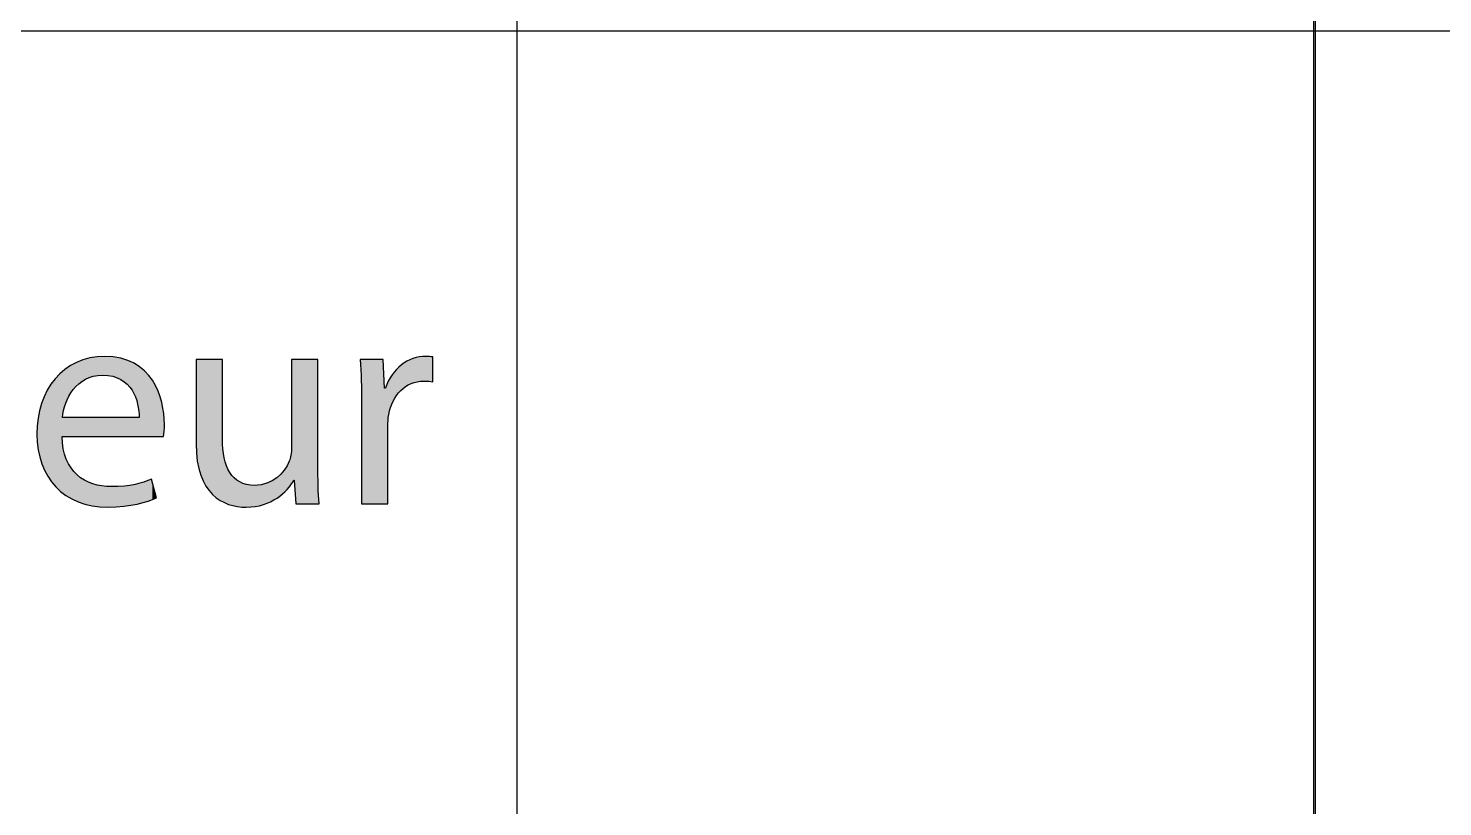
# Model space of a CAD drawing. Extents: x 0 to 360, y -268 to 0.
# Drawn here: x 25.05 to 39.26, y -155.84 to -148.03 of the extents above; entities that cross this region are included whole.
import ezdxf

# ---------------------------------------------------------------- set-up
doc = ezdxf.new("R2010")
doc.units = 0
doc.layers.add('LAYER_1', color=7, linetype='CONTINUOUS')

# ---------------------------------------------------------------- blocks, each defined once
blk = doc.blocks.new('*U71')
at = {"layer": 'LAYER_1', "color": 250}
for points in [[(25.492, -151.673), (25.483, -151.409), (25.492, -151.405)], [(25.506, -151.653), (25.492, -151.405), (25.506, -151.397)], [(25.532, -151.623), (25.506, -151.397), (25.532, -151.383)], [(25.538, -151.617), (25.532, -151.383), (25.538, -151.38)], [(25.545, -151.611), (25.538, -151.38), (25.545, -151.377)], [(25.556, -151.6), (25.545, -151.377), (25.556, -151.373)], [(25.56, -151.596), (25.556, -151.373), (25.56, -151.371)], [(25.592, -151.571), (25.56, -151.371), (25.592, -151.358)], [(25.603, -151.565), (25.592, -151.358), (25.603, -151.354)], [(25.618, -151.555), (25.603, -151.354), (25.618, -151.35)], [(25.624, -151.552), (25.618, -151.35), (25.624, -151.348)], [(25.627, -151.55), (25.624, -151.348), (25.627, -151.347)], [(25.666, -151.533), (25.627, -151.347), (25.666, -151.337)], [(25.672, -151.531), (25.666, -151.337), (25.672, -151.335)], [(25.697, -151.523), (25.672, -151.335), (25.697, -151.331)], [(25.702, -151.522), (25.697, -151.331), (25.702, -151.33)], [(25.707, -151.52), (25.702, -151.33), (25.707, -151.33)], [(25.745, -151.513), (25.707, -151.33), (25.745, -151.324)], [(25.753, -151.512), (25.745, -151.324), (25.753, -151.323)], [(25.774, -151.511), (25.753, -151.323), (25.774, -151.322)], [(25.794, -151.51), (25.774, -151.322), (25.794, -151.321)], [(25.802, -151.509), (25.794, -151.321), (25.802, -151.321)], [(25.823, -151.51), (25.802, -151.321), (25.823, -151.32)], [(25.802, -151.509), (25.802, -151.321), (25.823, -151.51)], [(25.823, -151.51), (25.823, -151.32), (25.855, -151.512)], [(25.855, -151.512), (25.855, -151.321), (25.855, -151.512)], [(25.855, -151.512), (25.855, -151.321), (25.891, -151.519)], [(25.891, -151.519), (25.891, -151.323), (25.903, -151.521)], [(25.903, -151.521), (25.903, -151.324), (25.908, -151.522)], [(25.908, -151.522), (25.908, -151.324), (25.946, -151.534)], [(25.946, -151.534), (25.946, -151.331), (25.984, -151.553)], [(25.984, -151.553), (25.984, -151.338), (25.985, -151.553)], [(25.985, -151.553), (25.985, -151.338), (26.016, -151.573)], [(26.016, -151.573), (26.016, -151.347), (26.018, -151.575)], [(26.018, -151.575), (26.018, -151.348), (26.02, -151.576)], [(26.02, -151.576), (26.02, -151.349), (26.048, -151.6)], [(26.048, -151.6), (26.048, -151.358), (26.055, -151.607)], [(26.055, -151.607), (26.055, -151.36), (26.075, -151.629)], [(26.075, -151.629), (26.075, -151.369), (26.097, -151.66)], [(26.097, -151.66), (26.097, -151.379), (26.116, -151.693)], [(26.116, -151.693), (26.116, -151.388), (26.117, -151.697)], [(26.117, -151.697), (26.117, -151.389), (26.127, -151.719)], [(26.127, -151.719), (26.127, -151.395), (26.131, -151.728)], [(26.131, -151.728), (26.131, -151.397), (26.15, -151.789)], [(25.324, -152.622), (25.288, -151.593), (25.324, -151.546)], [(25.331, -152.631), (25.324, -151.546), (25.331, -151.538)], [(25.324, -152.622), (25.324, -151.546), (25.331, -152.631)], [(25.37, -152.668), (25.331, -151.538), (25.37, -151.496)], [(25.331, -152.631), (25.331, -151.538), (25.37, -152.668)], [(25.38, -152.677), (25.37, -151.496), (25.38, -151.487)], [(25.37, -152.668), (25.37, -151.496), (25.38, -152.677)], [(25.394, -152.687), (25.38, -151.487), (25.394, -151.475)], [(25.38, -152.677), (25.38, -151.487), (25.394, -152.687)], [(25.397, -152.124), (25.394, -151.475), (25.397, -151.472)], [(25.406, -151.882), (25.397, -151.472), (25.406, -151.464)], [(25.409, -151.864), (25.406, -151.464), (25.409, -151.462)], [(25.421, -151.823), (25.409, -151.462), (25.421, -151.451)], [(25.431, -151.791), (25.421, -151.451), (25.431, -151.444)], [(25.433, -151.786), (25.431, -151.444), (25.433, -151.443)], [(25.437, -151.779), (25.433, -151.443), (25.437, -151.441)], [(25.463, -151.72), (25.437, -151.441), (25.463, -151.422)], [(25.477, -151.695), (25.463, -151.422), (25.477, -151.412)], [(25.483, -151.686), (25.477, -151.412), (25.483, -151.409)], [(25.483, -151.685), (25.483, -151.409), (25.483, -151.409)], [(26.15, -151.789), (26.15, -151.409), (26.153, -151.799)], [(26.153, -151.799), (26.153, -151.411), (26.165, -151.869)], [(26.165, -151.869), (26.165, -151.419), (26.167, -151.935)], [(25.246, -152.517), (25.217, -151.719), (25.246, -151.661)], [(25.25, -152.524), (25.246, -151.661), (25.25, -151.654)], [(25.246, -152.517), (25.246, -151.661), (25.25, -152.524)], [(25.282, -152.572), (25.25, -151.654), (25.282, -151.601)], [(25.25, -152.524), (25.25, -151.654), (25.282, -152.572)], [(25.288, -152.58), (25.282, -151.601), (25.288, -151.593)], [(25.282, -152.572), (25.282, -151.601), (25.288, -152.58)], [(25.288, -152.58), (25.288, -151.593), (25.324, -152.622)], [(25.189, -152.393), (25.169, -151.862), (25.189, -151.793)], [(25.19, -152.399), (25.189, -151.793), (25.19, -151.789)], [(25.189, -152.393), (25.189, -151.793), (25.19, -152.399)], [(25.215, -152.457), (25.19, -151.789), (25.215, -151.725)], [(25.19, -152.399), (25.19, -151.789), (25.215, -152.457)], [(25.217, -152.464), (25.215, -151.725), (25.217, -151.719)], [(25.215, -152.457), (25.215, -151.725), (25.217, -152.464)], [(25.217, -152.464), (25.217, -151.719), (25.246, -152.517)], [(25.154, -152.253), (25.145, -152.018), (25.154, -151.941)], [(25.168, -152.325), (25.154, -151.938), (25.168, -151.865)], [(25.154, -152.257), (25.154, -151.941), (25.154, -151.938)], [(25.154, -152.257), (25.154, -151.938), (25.168, -152.325)], [(25.154, -152.253), (25.154, -151.941), (25.154, -152.257)], [(25.169, -152.33), (25.168, -151.865), (25.169, -151.862)], [(25.168, -152.325), (25.168, -151.865), (25.169, -152.33)], [(25.169, -152.33), (25.169, -151.862), (25.189, -152.393)], [(25.145, -152.177), (25.142, -152.1), (25.145, -152.019)], [(25.145, -152.18), (25.145, -152.019), (25.145, -152.018)], [(25.145, -152.18), (25.145, -152.018), (25.154, -152.253)], [(25.145, -152.177), (25.145, -152.019), (25.145, -152.18)], [(25.394, -152.687), (25.394, -152.124), (25.397, -152.69)], [(25.397, -152.69), (25.397, -152.154), (25.406, -152.697)], [(25.406, -152.697), (25.406, -152.248), (25.409, -152.699)], [(25.409, -152.699), (25.409, -152.259), (25.421, -152.708)], [(25.421, -152.708), (25.421, -152.301), (25.431, -152.715)], [(25.431, -152.715), (25.431, -152.334), (25.433, -152.717)], [(25.433, -152.717), (25.433, -152.342), (25.437, -152.719)], [(25.437, -152.719), (25.437, -152.353), (25.463, -152.735)], [(25.463, -152.735), (25.463, -152.402), (25.477, -152.743)], [(25.477, -152.743), (25.477, -152.429), (25.483, -152.747)], [(25.483, -152.747), (25.483, -152.439), (25.483, -152.747)], [(25.483, -152.747), (25.483, -152.44), (25.492, -152.752)], [(25.492, -152.752), (25.492, -152.45), (25.506, -152.758)], [(25.506, -152.758), (25.506, -152.465), (25.532, -152.77)], [(25.532, -152.77), (25.532, -152.495), (25.538, -152.773)], [(25.538, -152.773), (25.538, -152.502), (25.545, -152.776)], [(25.545, -152.776), (25.545, -152.51), (25.556, -152.781)], [(25.556, -152.781), (25.556, -152.517), (25.56, -152.783)], [(25.56, -152.783), (25.56, -152.521), (25.592, -152.793)], [(25.592, -152.793), (25.592, -152.544), (25.603, -152.797)], [(25.603, -152.797), (25.603, -152.551), (25.618, -152.802)], [(25.618, -152.802), (25.618, -152.562), (25.624, -152.804)], [(25.624, -152.804), (25.624, -152.565), (25.627, -152.805)], [(25.627, -152.805), (25.627, -152.566), (25.666, -152.814)], [(25.666, -152.814), (25.666, -152.583), (25.672, -152.815)], [(25.672, -152.815), (25.672, -152.586), (25.697, -152.821)], [(25.697, -152.821), (25.697, -152.597), (25.702, -152.821)], [(25.702, -152.821), (25.702, -152.599), (25.707, -152.822)], [(25.707, -152.822), (25.707, -152.6), (25.745, -152.827)], [(25.745, -152.827), (25.745, -152.609), (25.753, -152.828)], [(25.753, -152.828), (25.753, -152.611), (25.774, -152.831)], [(25.774, -152.831), (25.774, -152.616), (25.794, -152.832)], [(25.794, -152.832), (25.794, -152.621), (25.802, -152.832)], [(25.802, -152.832), (25.802, -152.621), (25.823, -152.833)], [(25.823, -152.833), (25.823, -152.623), (25.855, -152.834)], [(25.855, -152.834), (25.855, -152.625), (25.855, -152.834)], [(25.903, -152.832), (25.891, -152.628), (25.903, -152.627)], [(25.908, -152.831), (25.903, -152.627), (25.908, -152.627)], [(25.946, -152.829), (25.908, -152.627), (25.946, -152.625)], [(25.984, -152.827), (25.946, -152.625), (25.984, -152.623)], [(25.985, -152.827), (25.984, -152.623), (25.985, -152.623)], [(26.016, -152.826), (25.985, -152.623), (26.016, -152.622)], [(26.018, -152.825), (26.016, -152.622), (26.018, -152.622)], [(26.02, -152.825), (26.018, -152.622), (26.02, -152.622)], [(26.048, -152.82), (26.02, -152.622), (26.048, -152.618)], [(26.055, -152.819), (26.048, -152.618), (26.055, -152.617)], [(26.075, -152.816), (26.055, -152.617), (26.075, -152.614)], [(26.097, -152.812), (26.075, -152.614), (26.097, -152.61)], [(26.116, -152.809), (26.097, -152.61), (26.116, -152.607)], [(26.117, -152.809), (26.116, -152.607), (26.117, -152.607)], [(26.127, -152.807), (26.117, -152.607), (26.127, -152.606)], [(26.131, -152.807), (26.127, -152.606), (26.131, -152.605)], [(26.15, -152.804), (26.131, -152.605), (26.15, -152.6)], [(26.153, -152.803), (26.15, -152.6), (26.153, -152.599)], [(26.165, -152.799), (26.153, -152.599), (26.165, -152.596)], [(26.167, -152.799), (26.165, -152.596), (26.167, -152.595)], [(26.173, -152.797), (26.167, -152.595), (26.173, -152.594)], [(26.216, -152.785), (26.173, -152.594), (26.216, -152.582)], [(26.222, -152.784), (26.216, -152.582), (26.222, -152.58)], [(26.259, -152.774), (26.222, -152.58), (26.259, -152.566)], [(26.264, -152.771), (26.259, -152.566), (26.264, -152.564)], [(26.293, -152.76), (26.264, -152.564), (26.293, -152.552)]]:
    blk.add_solid(points, dxfattribs=at)
at = {"layer": 'LAYER_1', "color": 250, "extrusion": (0, 0, -1)}
for points in [[(-25.492, -151.673), (-25.492, -151.405), (-25.506, -151.653)], [(-25.506, -151.653), (-25.506, -151.397), (-25.532, -151.623)], [(-25.532, -151.623), (-25.532, -151.383), (-25.538, -151.617)], [(-25.538, -151.617), (-25.538, -151.38), (-25.545, -151.611)], [(-25.545, -151.611), (-25.545, -151.377), (-25.556, -151.6)], [(-25.556, -151.6), (-25.556, -151.373), (-25.56, -151.596)], [(-25.56, -151.596), (-25.56, -151.371), (-25.592, -151.571)], [(-25.592, -151.571), (-25.592, -151.358), (-25.603, -151.565)], [(-25.603, -151.565), (-25.603, -151.354), (-25.618, -151.555)], [(-25.618, -151.555), (-25.618, -151.35), (-25.624, -151.552)], [(-25.624, -151.552), (-25.624, -151.348), (-25.627, -151.55)], [(-25.627, -151.55), (-25.627, -151.347), (-25.666, -151.533)], [(-25.666, -151.533), (-25.666, -151.337), (-25.672, -151.531)], [(-25.672, -151.531), (-25.672, -151.335), (-25.697, -151.523)], [(-25.697, -151.523), (-25.697, -151.331), (-25.702, -151.522)], [(-25.702, -151.522), (-25.702, -151.33), (-25.707, -151.52)], [(-25.707, -151.52), (-25.707, -151.33), (-25.745, -151.513)], [(-25.745, -151.513), (-25.745, -151.324), (-25.753, -151.512)], [(-25.753, -151.512), (-25.753, -151.323), (-25.774, -151.511)], [(-25.774, -151.511), (-25.774, -151.322), (-25.794, -151.51)], [(-25.794, -151.51), (-25.794, -151.321), (-25.802, -151.509)], [(-25.855, -151.512), (-25.823, -151.32), (-25.855, -151.321)], [(-25.855, -151.512), (-25.855, -151.321), (-25.855, -151.321)], [(-25.891, -151.519), (-25.855, -151.321), (-25.891, -151.323)], [(-25.903, -151.521), (-25.891, -151.323), (-25.903, -151.324)], [(-25.908, -151.522), (-25.903, -151.324), (-25.908, -151.324)], [(-25.946, -151.534), (-25.908, -151.324), (-25.946, -151.331)], [(-25.984, -151.553), (-25.946, -151.331), (-25.984, -151.338)], [(-25.985, -151.553), (-25.984, -151.338), (-25.985, -151.338)], [(-26.016, -151.573), (-25.985, -151.338), (-26.016, -151.347)], [(-26.018, -151.575), (-26.016, -151.347), (-26.018, -151.348)], [(-26.02, -151.576), (-26.018, -151.348), (-26.02, -151.349)], [(-26.048, -151.6), (-26.02, -151.349), (-26.048, -151.358)], [(-26.055, -151.607), (-26.048, -151.358), (-26.055, -151.36)], [(-26.075, -151.629), (-26.055, -151.36), (-26.075, -151.369)], [(-26.097, -151.66), (-26.075, -151.369), (-26.097, -151.379)], [(-26.116, -151.693), (-26.097, -151.379), (-26.116, -151.388)], [(-26.117, -151.697), (-26.116, -151.388), (-26.117, -151.389)], [(-26.127, -151.719), (-26.117, -151.389), (-26.127, -151.395)], [(-26.131, -151.728), (-26.127, -151.395), (-26.131, -151.397)], [(-26.15, -151.789), (-26.131, -151.397), (-26.15, -151.409)], [(-25.394, -152.124), (-25.394, -151.475), (-25.397, -152.124)], [(-25.397, -151.935), (-25.397, -151.472), (-25.406, -151.882)], [(-25.406, -151.882), (-25.406, -151.464), (-25.409, -151.864)], [(-25.409, -151.864), (-25.409, -151.462), (-25.421, -151.823)], [(-25.421, -151.823), (-25.421, -151.451), (-25.431, -151.791)], [(-25.431, -151.791), (-25.431, -151.444), (-25.433, -151.786)], [(-25.433, -151.786), (-25.433, -151.443), (-25.437, -151.779)], [(-25.437, -151.779), (-25.437, -151.441), (-25.463, -151.72)], [(-25.463, -151.72), (-25.463, -151.422), (-25.477, -151.695)], [(-25.477, -151.695), (-25.477, -151.412), (-25.483, -151.686)], [(-25.483, -151.686), (-25.483, -151.409), (-25.483, -151.685)], [(-25.483, -151.685), (-25.483, -151.409), (-25.492, -151.673)], [(-26.153, -151.799), (-26.15, -151.409), (-26.153, -151.411)], [(-26.165, -151.869), (-26.153, -151.411), (-26.165, -151.419)], [(-26.167, -151.935), (-26.165, -151.419), (-26.167, -151.42)], [(-26.167, -152.124), (-26.167, -151.42), (-26.173, -152.124)], [(-26.173, -152.124), (-26.167, -151.42), (-26.173, -151.424)], [(-26.173, -152.124), (-26.173, -151.424), (-26.216, -152.124)], [(-26.216, -152.124), (-26.173, -151.424), (-26.216, -151.46)], [(-26.216, -152.124), (-26.216, -151.46), (-26.222, -152.124)], [(-26.222, -152.124), (-26.216, -151.46), (-26.222, -151.465)], [(-26.222, -152.124), (-26.222, -151.465), (-26.259, -152.124)], [(-26.259, -152.124), (-26.222, -151.465), (-26.259, -151.504)], [(-26.259, -152.124), (-26.259, -151.504), (-26.264, -152.124)], [(-26.264, -152.124), (-26.259, -151.504), (-26.264, -151.51)], [(-26.264, -152.124), (-26.264, -151.51), (-26.293, -152.124)], [(-26.293, -152.124), (-26.264, -151.51), (-26.293, -151.549)], [(-26.293, -152.124), (-26.293, -151.549), (-26.301, -152.124)], [(-26.301, -152.124), (-26.293, -151.549), (-26.301, -151.56)], [(-26.301, -152.124), (-26.301, -151.56), (-26.341, -152.124)], [(-26.341, -152.124), (-26.301, -151.56), (-26.341, -151.636)], [(-26.341, -152.124), (-26.341, -151.636), (-26.358, -152.124)], [(-26.358, -152.124), (-26.341, -151.636), (-26.358, -151.668)], [(-26.358, -152.124), (-26.358, -151.668), (-26.395, -152.124)], [(-26.395, -152.124), (-26.358, -151.668), (-26.395, -151.782)], [(-26.395, -152.124), (-26.395, -151.782), (-26.413, -152.124)], [(-26.413, -152.124), (-26.395, -151.782), (-26.413, -151.88)], [(-25.397, -152.124), (-25.397, -151.935), (-25.406, -152.124)], [(-25.406, -152.124), (-25.397, -151.935), (-25.406, -151.935)], [(-25.406, -152.124), (-25.406, -151.935), (-25.409, -152.124)], [(-25.409, -152.124), (-25.406, -151.935), (-25.409, -151.935)], [(-25.409, -152.124), (-25.409, -151.935), (-25.421, -152.124)], [(-25.421, -152.124), (-25.409, -151.935), (-25.421, -151.935)], [(-25.421, -152.124), (-25.421, -151.935), (-25.431, -152.124)], [(-25.431, -152.124), (-25.421, -151.935), (-25.431, -151.935)], [(-25.431, -152.124), (-25.431, -151.935), (-25.433, -152.124)], [(-25.433, -152.124), (-25.431, -151.935), (-25.433, -151.935)], [(-25.433, -152.124), (-25.433, -151.935), (-25.437, -152.124)], [(-25.437, -152.124), (-25.433, -151.935), (-25.437, -151.935)], [(-25.437, -152.124), (-25.437, -151.935), (-25.463, -152.124)], [(-25.463, -152.124), (-25.437, -151.935), (-25.463, -151.935)], [(-25.463, -152.124), (-25.463, -151.935), (-25.477, -152.124)], [(-25.477, -152.124), (-25.463, -151.935), (-25.477, -151.935)], [(-25.477, -152.124), (-25.477, -151.935), (-25.483, -152.124)], [(-25.483, -152.124), (-25.477, -151.935), (-25.483, -151.935)], [(-25.483, -152.124), (-25.483, -151.935), (-25.483, -152.124)], [(-25.483, -152.124), (-25.483, -151.935), (-25.483, -151.935)], [(-25.483, -152.124), (-25.483, -151.935), (-25.492, -152.124)], [(-25.492, -152.124), (-25.483, -151.935), (-25.492, -151.935)], [(-25.492, -152.124), (-25.492, -151.935), (-25.506, -152.124)], [(-25.506, -152.124), (-25.492, -151.935), (-25.506, -151.935)], [(-25.506, -152.124), (-25.506, -151.935), (-25.532, -152.124)], [(-25.532, -152.124), (-25.506, -151.935), (-25.532, -151.935)], [(-25.532, -152.124), (-25.532, -151.935), (-25.538, -152.124)], [(-25.538, -152.124), (-25.532, -151.935), (-25.538, -151.935)], [(-25.538, -152.124), (-25.538, -151.935), (-25.545, -152.124)], [(-25.545, -152.124), (-25.538, -151.935), (-25.545, -151.935)], [(-25.545, -152.124), (-25.545, -151.935), (-25.556, -152.124)], [(-25.556, -152.124), (-25.545, -151.935), (-25.556, -151.935)], [(-25.556, -152.124), (-25.556, -151.935), (-25.56, -152.124)], [(-25.56, -152.124), (-25.556, -151.935), (-25.56, -151.935)], [(-25.56, -152.124), (-25.56, -151.935), (-25.592, -152.124)], [(-25.592, -152.124), (-25.56, -151.935), (-25.592, -151.935)], [(-25.592, -152.124), (-25.592, -151.935), (-25.603, -152.124)], [(-25.603, -152.124), (-25.592, -151.935), (-25.603, -151.935)], [(-25.603, -152.124), (-25.603, -151.935), (-25.618, -152.124)], [(-25.618, -152.124), (-25.603, -151.935), (-25.618, -151.935)], [(-25.618, -152.124), (-25.618, -151.935), (-25.624, -152.124)], [(-25.624, -152.124), (-25.618, -151.935), (-25.624, -151.935)], [(-25.624, -152.124), (-25.624, -151.935), (-25.627, -152.124)], [(-25.627, -152.124), (-25.624, -151.935), (-25.627, -151.935)], [(-25.627, -152.124), (-25.627, -151.935), (-25.666, -152.124)], [(-25.666, -152.124), (-25.627, -151.935), (-25.666, -151.935)], [(-25.666, -152.124), (-25.666, -151.935), (-25.672, -152.124)], [(-25.672, -152.124), (-25.666, -151.935), (-25.672, -151.935)], [(-25.672, -152.124), (-25.672, -151.935), (-25.697, -152.124)], [(-25.697, -152.124), (-25.672, -151.935), (-25.697, -151.935)], [(-25.697, -152.124), (-25.697, -151.935), (-25.702, -152.124)], [(-25.702, -152.124), (-25.697, -151.935), (-25.702, -151.935)], [(-25.702, -152.124), (-25.702, -151.935), (-25.707, -152.124)], [(-25.707, -152.124), (-25.702, -151.935), (-25.707, -151.935)], [(-25.707, -152.124), (-25.707, -151.935), (-25.745, -152.124)], [(-25.745, -152.124), (-25.707, -151.935), (-25.745, -151.935)], [(-25.745, -152.124), (-25.745, -151.935), (-25.753, -152.124)], [(-25.753, -152.124), (-25.745, -151.935), (-25.753, -151.935)], [(-25.753, -152.124), (-25.753, -151.935), (-25.774, -152.124)], [(-25.774, -152.124), (-25.753, -151.935), (-25.774, -151.935)], [(-25.774, -152.124), (-25.774, -151.935), (-25.794, -152.124)], [(-25.794, -152.124), (-25.774, -151.935), (-25.794, -151.935)], [(-25.794, -152.124), (-25.794, -151.935), (-25.802, -152.124)], [(-25.802, -152.124), (-25.794, -151.935), (-25.802, -151.935)], [(-25.802, -152.124), (-25.802, -151.935), (-25.823, -152.124)], [(-25.823, -152.124), (-25.802, -151.935), (-25.823, -151.935)], [(-25.823, -152.124), (-25.823, -151.935), (-25.855, -152.124)], [(-25.855, -152.124), (-25.823, -151.935), (-25.855, -151.935)], [(-25.855, -152.124), (-25.855, -151.935), (-25.855, -152.124)], [(-25.855, -152.124), (-25.855, -151.935), (-25.855, -151.935)], [(-25.855, -152.124), (-25.855, -151.935), (-25.891, -152.124)], [(-25.891, -152.124), (-25.855, -151.935), (-25.891, -151.935)], [(-25.891, -152.124), (-25.891, -151.935), (-25.903, -152.124)], [(-25.903, -152.124), (-25.891, -151.935), (-25.903, -151.935)], [(-25.903, -152.124), (-25.903, -151.935), (-25.908, -152.124)], [(-25.908, -152.124), (-25.903, -151.935), (-25.908, -151.935)], [(-25.908, -152.124), (-25.908, -151.935), (-25.946, -152.124)], [(-25.946, -152.124), (-25.908, -151.935), (-25.946, -151.935)], [(-25.946, -152.124), (-25.946, -151.935), (-25.984, -152.124)], [(-25.984, -152.124), (-25.946, -151.935), (-25.984, -151.935)], [(-25.984, -152.124), (-25.984, -151.935), (-25.985, -152.124)], [(-25.985, -152.124), (-25.984, -151.935), (-25.985, -151.935)], [(-25.985, -152.124), (-25.985, -151.935), (-26.016, -152.124)], [(-26.016, -152.124), (-25.985, -151.935), (-26.016, -151.935)], [(-26.016, -152.124), (-26.016, -151.935), (-26.018, -152.124)], [(-26.018, -152.124), (-26.016, -151.935), (-26.018, -151.935)], [(-26.018, -152.124), (-26.018, -151.935), (-26.02, -152.124)], [(-26.02, -152.124), (-26.018, -151.935), (-26.02, -151.935)], [(-26.02, -152.124), (-26.02, -151.935), (-26.048, -152.124)], [(-26.048, -152.124), (-26.02, -151.935), (-26.048, -151.935)], [(-26.048, -152.124), (-26.048, -151.935), (-26.055, -152.124)], [(-26.055, -152.124), (-26.048, -151.935), (-26.055, -151.935)], [(-26.055, -152.124), (-26.055, -151.935), (-26.075, -152.124)], [(-26.075, -152.124), (-26.055, -151.935), (-26.075, -151.935)], [(-26.075, -152.124), (-26.075, -151.935), (-26.097, -152.124)], [(-26.097, -152.124), (-26.075, -151.935), (-26.097, -151.935)], [(-26.097, -152.124), (-26.097, -151.935), (-26.116, -152.124)], [(-26.116, -152.124), (-26.097, -151.935), (-26.116, -151.935)], [(-26.116, -152.124), (-26.116, -151.935), (-26.117, -152.124)], [(-26.117, -152.124), (-26.116, -151.935), (-26.117, -151.935)], [(-26.117, -152.124), (-26.117, -151.935), (-26.127, -152.124)], [(-26.127, -152.124), (-26.117, -151.935), (-26.127, -151.935)], [(-26.127, -152.124), (-26.127, -151.935), (-26.131, -152.124)], [(-26.131, -152.124), (-26.127, -151.935), (-26.131, -151.935)], [(-26.131, -152.124), (-26.131, -151.935), (-26.15, -152.124)], [(-26.15, -152.124), (-26.131, -151.935), (-26.15, -151.935)], [(-26.15, -152.124), (-26.15, -151.935), (-26.153, -152.124)], [(-26.153, -152.124), (-26.15, -151.935), (-26.153, -151.935)], [(-26.153, -152.124), (-26.153, -151.935), (-26.165, -152.124)], [(-26.165, -152.124), (-26.153, -151.935), (-26.165, -151.935)], [(-26.165, -152.124), (-26.165, -151.935), (-26.167, -152.124)], [(-26.167, -152.124), (-26.165, -151.935), (-26.167, -151.935)], [(-26.413, -152.124), (-26.413, -151.88), (-26.416, -152.086)], [(-26.416, -152.086), (-26.413, -151.88), (-26.416, -151.895)], [(-26.416, -152.086), (-26.416, -151.895), (-26.422, -152.001)], [(-25.397, -152.69), (-25.394, -152.124), (-25.397, -152.154)], [(-25.406, -152.697), (-25.397, -152.154), (-25.406, -152.248)], [(-25.409, -152.699), (-25.406, -152.248), (-25.409, -152.259)], [(-25.421, -152.708), (-25.409, -152.259), (-25.421, -152.301)], [(-25.431, -152.715), (-25.421, -152.301), (-25.431, -152.334)], [(-25.433, -152.717), (-25.431, -152.334), (-25.433, -152.342)], [(-25.437, -152.719), (-25.433, -152.342), (-25.437, -152.353)], [(-25.463, -152.735), (-25.437, -152.353), (-25.463, -152.402)], [(-25.477, -152.743), (-25.463, -152.402), (-25.477, -152.429)], [(-25.483, -152.747), (-25.477, -152.429), (-25.483, -152.439)], [(-25.483, -152.747), (-25.483, -152.439), (-25.483, -152.44)], [(-25.492, -152.752), (-25.483, -152.44), (-25.492, -152.45)], [(-25.506, -152.758), (-25.492, -152.45), (-25.506, -152.465)], [(-25.532, -152.77), (-25.506, -152.465), (-25.532, -152.495)], [(-25.538, -152.773), (-25.532, -152.495), (-25.538, -152.502)], [(-25.545, -152.776), (-25.538, -152.502), (-25.545, -152.51)], [(-25.556, -152.781), (-25.545, -152.51), (-25.556, -152.517)], [(-25.56, -152.783), (-25.556, -152.517), (-25.56, -152.521)], [(-25.592, -152.793), (-25.56, -152.521), (-25.592, -152.544)], [(-25.603, -152.797), (-25.592, -152.544), (-25.603, -152.551)], [(-25.618, -152.802), (-25.603, -152.551), (-25.618, -152.562)], [(-25.624, -152.804), (-25.618, -152.562), (-25.624, -152.565)], [(-25.627, -152.805), (-25.624, -152.565), (-25.627, -152.566)], [(-25.666, -152.814), (-25.627, -152.566), (-25.666, -152.583)], [(-25.672, -152.815), (-25.666, -152.583), (-25.672, -152.586)], [(-25.697, -152.821), (-25.672, -152.586), (-25.697, -152.597)], [(-25.702, -152.821), (-25.697, -152.597), (-25.702, -152.599)], [(-25.707, -152.822), (-25.702, -152.599), (-25.707, -152.6)], [(-25.745, -152.827), (-25.707, -152.6), (-25.745, -152.609)], [(-25.753, -152.828), (-25.745, -152.609), (-25.753, -152.611)], [(-25.774, -152.831), (-25.753, -152.611), (-25.774, -152.616)], [(-25.794, -152.832), (-25.774, -152.616), (-25.794, -152.621)], [(-25.802, -152.832), (-25.794, -152.621), (-25.802, -152.621)], [(-25.823, -152.833), (-25.802, -152.621), (-25.823, -152.623)], [(-25.855, -152.834), (-25.823, -152.623), (-25.855, -152.625)], [(-25.855, -152.834), (-25.855, -152.625), (-25.855, -152.625)], [(-25.855, -152.834), (-25.855, -152.625), (-25.891, -152.832)], [(-25.891, -152.832), (-25.855, -152.625), (-25.891, -152.628)], [(-25.891, -152.832), (-25.891, -152.628), (-25.903, -152.832)], [(-25.903, -152.832), (-25.903, -152.627), (-25.908, -152.831)], [(-25.908, -152.831), (-25.908, -152.627), (-25.946, -152.829)], [(-25.946, -152.829), (-25.946, -152.625), (-25.984, -152.827)], [(-25.984, -152.827), (-25.984, -152.623), (-25.985, -152.827)], [(-25.985, -152.827), (-25.985, -152.623), (-26.016, -152.826)], [(-26.016, -152.826), (-26.016, -152.622), (-26.018, -152.825)], [(-26.018, -152.825), (-26.018, -152.622), (-26.02, -152.825)], [(-26.02, -152.825), (-26.02, -152.622), (-26.048, -152.82)], [(-26.048, -152.82), (-26.048, -152.618), (-26.055, -152.819)], [(-26.055, -152.819), (-26.055, -152.617), (-26.075, -152.816)], [(-26.075, -152.816), (-26.075, -152.614), (-26.097, -152.812)], [(-26.097, -152.812), (-26.097, -152.61), (-26.116, -152.809)], [(-26.116, -152.809), (-26.116, -152.607), (-26.117, -152.809)], [(-26.117, -152.809), (-26.117, -152.607), (-26.127, -152.807)], [(-26.127, -152.807), (-26.127, -152.606), (-26.131, -152.807)], [(-26.131, -152.807), (-26.131, -152.605), (-26.15, -152.804)], [(-26.15, -152.804), (-26.15, -152.6), (-26.153, -152.803)], [(-26.153, -152.803), (-26.153, -152.599), (-26.165, -152.799)], [(-26.165, -152.799), (-26.165, -152.596), (-26.167, -152.799)], [(-26.167, -152.799), (-26.167, -152.595), (-26.173, -152.797)], [(-26.173, -152.797), (-26.173, -152.594), (-26.216, -152.785)], [(-26.216, -152.785), (-26.216, -152.582), (-26.222, -152.784)], [(-26.222, -152.784), (-26.222, -152.58), (-26.259, -152.774)], [(-26.259, -152.774), (-26.259, -152.566), (-26.264, -152.771)], [(-26.264, -152.771), (-26.264, -152.564), (-26.293, -152.76)], [(-26.293, -152.76), (-26.293, -152.552), (-26.301, -152.757)], [(-26.301, -152.757), (-26.293, -152.552), (-26.301, -152.584)], [(-26.301, -152.757), (-26.301, -152.584), (-26.341, -152.741)]]:
    blk.add_solid(points, dxfattribs=at)
blk = doc.blocks.new('*U72')
at = {"layer": 'LAYER_1', "color": 250}
for points in [[(26.74, -152.198), (26.74, -151.35), (26.743, -152.289)], [(26.743, -152.289), (26.743, -151.35), (26.752, -152.371)], [(26.752, -152.371), (26.752, -151.35), (26.767, -152.445)], [(26.767, -152.445), (26.767, -151.35), (26.786, -152.512)], [(26.786, -152.512), (26.786, -151.35), (26.81, -152.571)], [(26.81, -152.571), (26.81, -151.35), (26.838, -152.622)], [(26.838, -152.622), (26.838, -151.35), (26.87, -152.668)], [(26.87, -152.668), (26.87, -151.35), (26.905, -152.706)], [(26.905, -152.706), (26.905, -151.35), (26.982, -152.767)], [(26.982, -152.767), (26.982, -151.35), (27.004, -152.777)], [(27.726, -152.564), (27.726, -151.35), (27.741, -152.801)], [(27.004, -152.777), (27.004, -152.151), (27.008, -152.779)], [(27.008, -152.779), (27.008, -152.25), (27.021, -152.785)], [(27.699, -152.597), (27.693, -152.311), (27.699, -152.238)], [(27.021, -152.785), (27.021, -152.34), (27.044, -152.796)], [(27.675, -152.629), (27.654, -152.417), (27.675, -152.373)], [(27.691, -152.609), (27.675, -152.373), (27.691, -152.316)], [(27.693, -152.607), (27.691, -152.316), (27.693, -152.311)], [(27.044, -152.796), (27.044, -152.419), (27.066, -152.806)], [(27.066, -152.806), (27.066, -152.465), (27.077, -152.809)], [(27.077, -152.809), (27.077, -152.486), (27.121, -152.82)], [(27.121, -152.82), (27.121, -152.541), (27.154, -152.828)], [(27.55, -152.745), (27.503, -152.57), (27.55, -152.539)], [(27.553, -152.743), (27.55, -152.539), (27.553, -152.537)], [(27.591, -152.714), (27.553, -152.537), (27.591, -152.502)], [(27.608, -152.701), (27.591, -152.502), (27.608, -152.482)], [(27.626, -152.683), (27.608, -152.482), (27.626, -152.461)], [(27.654, -152.656), (27.626, -152.461), (27.654, -152.418)], [(27.654, -152.656), (27.654, -152.418), (27.654, -152.417)], [(27.154, -152.828), (27.154, -152.564), (27.177, -152.829)], [(27.177, -152.829), (27.177, -152.581), (27.241, -152.834)], [(27.333, -152.827), (27.328, -152.615), (27.333, -152.615)], [(27.391, -152.814), (27.333, -152.615), (27.391, -152.61)], [(27.415, -152.809), (27.391, -152.61), (27.415, -152.603)], [(27.45, -152.795), (27.415, -152.603), (27.45, -152.594)], [(27.488, -152.78), (27.45, -152.594), (27.488, -152.577)], [(27.503, -152.771), (27.488, -152.577), (27.503, -152.57)]]:
    blk.add_solid(points, dxfattribs=at)
at = {"layer": 'LAYER_1', "color": 250, "extrusion": (0, 0, -1)}
for points in [[(-26.743, -152.289), (-26.74, -151.35), (-26.743, -151.35)], [(-26.752, -152.371), (-26.743, -151.35), (-26.752, -151.35)], [(-26.767, -152.445), (-26.752, -151.35), (-26.767, -151.35)], [(-26.786, -152.512), (-26.767, -151.35), (-26.786, -151.35)], [(-26.81, -152.571), (-26.786, -151.35), (-26.81, -151.35)], [(-26.838, -152.622), (-26.81, -151.35), (-26.838, -151.35)], [(-26.87, -152.668), (-26.838, -151.35), (-26.87, -151.35)], [(-26.905, -152.706), (-26.87, -151.35), (-26.905, -151.35)], [(-26.982, -152.767), (-26.905, -151.35), (-26.982, -151.35)], [(-27.004, -152.777), (-26.982, -151.35), (-27.004, -151.35)], [(-27.699, -152.597), (-27.699, -151.35), (-27.72, -152.564)], [(-27.72, -152.564), (-27.699, -151.35), (-27.72, -151.35)], [(-27.72, -152.564), (-27.72, -151.35), (-27.726, -152.564)], [(-27.726, -152.564), (-27.72, -151.35), (-27.726, -151.35)], [(-27.741, -152.801), (-27.726, -151.35), (-27.741, -151.35)], [(-27.741, -152.801), (-27.741, -151.35), (-27.963, -152.801)], [(-27.963, -152.801), (-27.741, -151.35), (-27.963, -151.35)], [(-27.008, -152.779), (-27.004, -152.151), (-27.008, -152.25)], [(-27.021, -152.785), (-27.008, -152.25), (-27.021, -152.34)], [(-27.044, -152.796), (-27.021, -152.34), (-27.044, -152.419)], [(-27.675, -152.629), (-27.675, -152.373), (-27.691, -152.609)], [(-27.691, -152.609), (-27.691, -152.316), (-27.693, -152.607)], [(-27.693, -152.607), (-27.693, -152.311), (-27.699, -152.597)], [(-27.066, -152.806), (-27.044, -152.419), (-27.066, -152.465)], [(-27.077, -152.809), (-27.066, -152.465), (-27.077, -152.486)], [(-27.121, -152.82), (-27.077, -152.486), (-27.121, -152.541)], [(-27.154, -152.828), (-27.121, -152.541), (-27.154, -152.564)], [(-27.55, -152.745), (-27.55, -152.539), (-27.553, -152.743)], [(-27.553, -152.743), (-27.553, -152.537), (-27.591, -152.714)], [(-27.591, -152.714), (-27.591, -152.502), (-27.608, -152.701)], [(-27.608, -152.701), (-27.608, -152.482), (-27.626, -152.683)], [(-27.626, -152.683), (-27.626, -152.461), (-27.654, -152.656)], [(-27.654, -152.656), (-27.654, -152.417), (-27.675, -152.629)], [(-27.654, -152.656), (-27.654, -152.418), (-27.654, -152.656)], [(-27.963, -152.801), (-27.963, -152.402), (-27.966, -152.801)], [(-27.966, -152.801), (-27.963, -152.402), (-27.966, -152.616)], [(-27.177, -152.829), (-27.154, -152.564), (-27.177, -152.581)], [(-27.241, -152.834), (-27.177, -152.581), (-27.241, -152.605)], [(-27.241, -152.834), (-27.241, -152.605), (-27.246, -152.834)], [(-27.246, -152.834), (-27.241, -152.605), (-27.246, -152.606)], [(-27.246, -152.834), (-27.246, -152.606), (-27.328, -152.828)], [(-27.328, -152.828), (-27.246, -152.606), (-27.328, -152.615)], [(-27.328, -152.828), (-27.328, -152.615), (-27.333, -152.827)], [(-27.333, -152.827), (-27.333, -152.615), (-27.391, -152.814)], [(-27.391, -152.814), (-27.391, -152.61), (-27.415, -152.809)], [(-27.415, -152.809), (-27.415, -152.603), (-27.45, -152.795)], [(-27.45, -152.795), (-27.45, -152.594), (-27.488, -152.78)], [(-27.488, -152.78), (-27.488, -152.577), (-27.503, -152.771)], [(-27.503, -152.771), (-27.503, -152.57), (-27.55, -152.745)], [(-27.966, -152.801), (-27.966, -152.616), (-27.975, -152.801)]]:
    blk.add_solid(points, dxfattribs=at)
blk = doc.blocks.new('*U73')
at = {"layer": 'LAYER_1', "color": 250, "extrusion": (0, 0, -1)}
for points in [[(-28.399, -151.563), (-28.389, -151.35), (-28.399, -151.35)], [(-28.401, -151.803), (-28.399, -151.35), (-28.401, -151.35)], [(-28.401, -152.801), (-28.401, -151.35), (-28.62, -152.801)], [(-28.62, -152.801), (-28.401, -151.35), (-28.62, -151.35)], [(-28.62, -152.801), (-28.62, -151.35), (-28.632, -152.801)], [(-28.632, -152.801), (-28.62, -151.35), (-28.632, -151.638)], [(-28.844, -151.623), (-28.844, -151.378), (-28.858, -151.616)], [(-28.858, -151.616), (-28.858, -151.369), (-28.899, -151.594)], [(-28.899, -151.594), (-28.899, -151.35), (-28.917, -151.588)], [(-28.917, -151.588), (-28.917, -151.342), (-28.961, -151.576)], [(-28.961, -151.576), (-28.961, -151.33), (-28.98, -151.574)], [(-28.98, -151.574), (-28.98, -151.325), (-29.028, -151.569)], [(-29.118, -151.575), (-29.046, -151.32), (-29.118, -151.326)], [(-28.692, -151.834), (-28.692, -151.532), (-28.707, -151.796)], [(-28.707, -151.796), (-28.707, -151.506), (-28.719, -151.769)], [(-28.719, -151.769), (-28.719, -151.492), (-28.752, -151.714)], [(-28.752, -151.714), (-28.752, -151.452), (-28.753, -151.712)], [(-28.753, -151.712), (-28.753, -151.45), (-28.795, -151.663)], [(-28.795, -151.663), (-28.795, -151.412), (-28.802, -151.657)], [(-28.802, -151.657), (-28.802, -151.406), (-28.844, -151.623)], [(-28.632, -152.801), (-28.632, -151.638), (-28.641, -152.801)], [(-28.641, -152.801), (-28.632, -151.638), (-28.641, -151.638)], [(-28.641, -152.801), (-28.641, -151.638), (-28.665, -152.801)], [(-28.665, -152.027), (-28.665, -151.581), (-28.67, -151.958)], [(-28.67, -151.958), (-28.67, -151.568), (-28.674, -151.905)], [(-28.674, -151.905), (-28.674, -151.562), (-28.692, -151.834)]]:
    blk.add_solid(points, dxfattribs=at)
at = {"layer": 'LAYER_1', "color": 250}
for points in [[(28.399, -151.563), (28.399, -151.35), (28.401, -151.803)], [(28.844, -151.623), (28.802, -151.406), (28.844, -151.378)], [(28.858, -151.616), (28.844, -151.378), (28.858, -151.369)], [(28.899, -151.594), (28.858, -151.369), (28.899, -151.35)], [(28.917, -151.588), (28.899, -151.35), (28.917, -151.342)], [(28.961, -151.576), (28.917, -151.342), (28.961, -151.33)], [(28.98, -151.574), (28.961, -151.33), (28.98, -151.325)], [(29.028, -151.569), (28.98, -151.325), (29.028, -151.321)], [(29.046, -151.57), (29.028, -151.321), (29.046, -151.32)], [(29.028, -151.569), (29.028, -151.321), (29.046, -151.57)], [(29.046, -151.57), (29.046, -151.32), (29.118, -151.575)], [(28.692, -151.834), (28.674, -151.562), (28.692, -151.532)], [(28.707, -151.796), (28.692, -151.532), (28.707, -151.506)], [(28.719, -151.769), (28.707, -151.506), (28.719, -151.492)], [(28.752, -151.714), (28.719, -151.492), (28.752, -151.452)], [(28.753, -151.712), (28.752, -151.452), (28.753, -151.45)], [(28.795, -151.663), (28.753, -151.45), (28.795, -151.412)], [(28.802, -151.657), (28.795, -151.412), (28.802, -151.406)], [(28.665, -152.801), (28.641, -151.638), (28.665, -151.581)], [(28.67, -151.958), (28.665, -151.581), (28.67, -151.568)], [(28.674, -151.905), (28.67, -151.568), (28.674, -151.562)]]:
    blk.add_solid(points, dxfattribs=at)
blk = doc.blocks.new('BLOCK_5')
at = {"layer": 'LAYER_1'}
for points, knots in [([(25.394, -152.124), (25.4, -152.481), (25.625, -152.628), (25.891, -152.628), (26.08, -152.628), (26.197, -152.594), (26.293, -152.552), (26.293, -152.552), (26.341, -152.741), (26.341, -152.741), (26.248, -152.783), (26.086, -152.834), (25.855, -152.834), (25.409, -152.834), (25.142, -152.537), (25.142, -152.1), (25.142, -151.662), (25.4, -151.32), (25.823, -151.32), (26.299, -151.32), (26.422, -151.734), (26.422, -152.001), (26.422, -152.055), (26.419, -152.094), (26.413, -152.124), (26.413, -152.124), (25.394, -152.124), (25.394, -152.124)], [0, 0, 0, 0, 1, 1, 1, 2, 2, 2, 3, 3, 3, 4, 4, 4, 5, 5, 5, 6, 6, 6, 7, 7, 7, 8, 8, 8, 9, 9, 9, 9]), ([(27.963, -152.402), (27.963, -152.555), (27.966, -152.687), (27.975, -152.801), (27.975, -152.801), (27.741, -152.801), (27.741, -152.801), (27.741, -152.801), (27.726, -152.564), (27.726, -152.564), (27.726, -152.564), (27.72, -152.564), (27.72, -152.564), (27.654, -152.681), (27.499, -152.834), (27.241, -152.834), (27.013, -152.834), (26.74, -152.705), (26.74, -152.198), (26.74, -152.198), (26.74, -151.35), (26.74, -151.35), (26.74, -151.35), (27.004, -151.35), (27.004, -151.35), (27.004, -151.35), (27.004, -152.151), (27.004, -152.151), (27.004, -152.426), (27.091, -152.615), (27.328, -152.615), (27.505, -152.615), (27.628, -152.493), (27.675, -152.373), (27.69, -152.337), (27.699, -152.289), (27.699, -152.238), (27.699, -152.238), (27.699, -151.35), (27.699, -151.35), (27.699, -151.35), (27.963, -151.35), (27.963, -151.35), (27.963, -151.35), (27.963, -152.402), (27.963, -152.402)], [0, 0, 0, 0, 1, 1, 1, 2, 2, 2, 3, 3, 3, 4, 4, 4, 5, 5, 5, 6, 6, 6, 7, 7, 7, 8, 8, 8, 9, 9, 9, 10, 10, 10, 11, 11, 11, 12, 12, 12, 13, 13, 13, 14, 14, 14, 15, 15, 15, 15]), ([(28.401, -151.803), (28.401, -151.632), (28.398, -151.485), (28.389, -151.35), (28.389, -151.35), (28.62, -151.35), (28.62, -151.35), (28.62, -151.35), (28.632, -151.638), (28.632, -151.638), (28.632, -151.638), (28.641, -151.638), (28.641, -151.638), (28.707, -151.443), (28.869, -151.32), (29.046, -151.32), (29.073, -151.32), (29.094, -151.323), (29.118, -151.326), (29.118, -151.326), (29.118, -151.575), (29.118, -151.575), (29.091, -151.569), (29.064, -151.569), (29.028, -151.569), (28.842, -151.569), (28.71, -151.707), (28.674, -151.905), (28.668, -151.941), (28.665, -151.986), (28.665, -152.027), (28.665, -152.027), (28.665, -152.801), (28.665, -152.801), (28.665, -152.801), (28.401, -152.801), (28.401, -152.801), (28.401, -152.801), (28.401, -151.803), (28.401, -151.803)], [0, 0, 0, 0, 1, 1, 1, 2, 2, 2, 3, 3, 3, 4, 4, 4, 5, 5, 5, 6, 6, 6, 7, 7, 7, 8, 8, 8, 9, 9, 9, 10, 10, 10, 11, 11, 11, 12, 12, 12, 13, 13, 13, 13]), ([(26.167, -151.935), (26.17, -151.77), (26.098, -151.509), (25.802, -151.509), (25.532, -151.509), (25.418, -151.752), (25.397, -151.935), (25.397, -151.935), (26.167, -151.935), (26.167, -151.935)], [0, 0, 0, 0, 1, 1, 1, 2, 2, 2, 3, 3, 3, 3])]:
    blk.add_open_spline(points, degree=3, knots=knots, dxfattribs=at)
at = {"layer": 'LAYER_1', "color": 250}
for name in ['*U71', '*U72', '*U73']:
    blk.add_blockref(name, (0, 0), dxfattribs=at)
blk = doc.blocks.new('BLOCK_4')
at = {"layer": 'LAYER_1', "color": 250}
for points in [[(37.978, -164.001), (29.963, -164.001), (29.963, -140), (37.978, -140), (37.978, -164.001)], [(45.978, -164.001), (37.963, -164.001), (37.963, -140), (45.978, -140), (45.978, -164.001)], [(101.926, -156.001), (10, -156.001), (10, -148.053), (101.926, -148.053), (101.926, -156.001)]]:
    blk.add_lwpolyline(points, dxfattribs=at)
at = {"layer": 'LAYER_1'}
blk.add_blockref('BLOCK_5', (0, 0), dxfattribs=at)

msp = doc.modelspace()

# ---------------------------------------------------------------- block references
at = {"layer": 'LAYER_1'}
msp.add_blockref('BLOCK_4', (0, 0), dxfattribs=at)

doc.saveas('drawing.dxf')
